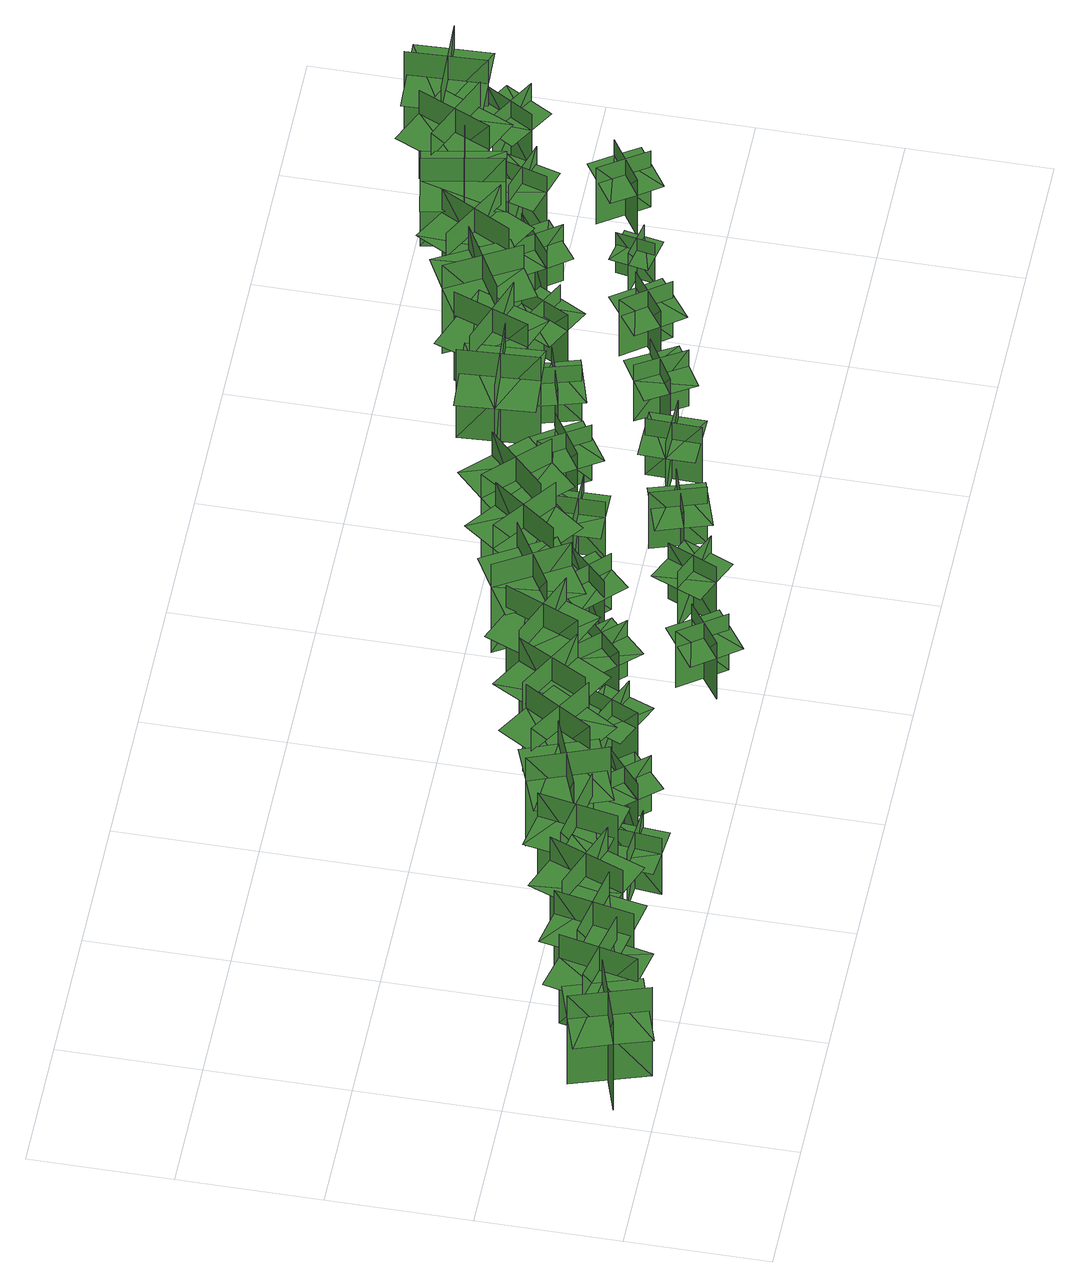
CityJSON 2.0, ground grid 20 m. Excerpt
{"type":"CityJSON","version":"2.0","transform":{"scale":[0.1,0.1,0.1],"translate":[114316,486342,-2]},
"CityObjects":{
"tree1":{"type":"SolitaryVegetationObject","geometry":[{"type":"MultiSurface","lod":"1","boundaries":[[[0,1,2]],[[0,2,3]],[[4,5,6]],[[4,6,7]],[[8,9,10]],[[8,10,11]],[[8,11,12]],[[8,12,13]]]}]},
"tree2":{"type":"SolitaryVegetationObject","geometry":[{"type":"MultiSurface","lod":"1","boundaries":[[[14,15,16]],[[14,16,17]],[[18,19,20]],[[18,20,21]],[[22,23,24]],[[22,24,25]],[[22,25,26]],[[22,26,27]]]}]},
"tree3":{"type":"SolitaryVegetationObject","geometry":[{"type":"MultiSurface","lod":"1","boundaries":[[[28,29,30]],[[28,30,31]],[[32,33,34]],[[32,34,35]],[[36,37,38]],[[36,38,39]],[[36,39,40]],[[36,40,41]]]}]},
"tree4":{"type":"SolitaryVegetationObject","geometry":[{"type":"MultiSurface","lod":"1","boundaries":[[[42,43,44]],[[42,44,45]],[[46,47,48]],[[46,48,49]],[[50,51,52]],[[50,52,53]],[[50,53,54]],[[50,54,55]]]}]},
"tree5":{"type":"SolitaryVegetationObject","geometry":[{"type":"MultiSurface","lod":"1","boundaries":[[[56,57,58]],[[56,58,59]],[[60,61,62]],[[60,62,63]],[[64,65,66]],[[64,66,67]],[[64,67,68]],[[64,68,69]]]}]},
"tree6":{"type":"SolitaryVegetationObject","geometry":[{"type":"MultiSurface","lod":"1","boundaries":[[[70,71,72]],[[70,72,73]],[[74,75,76]],[[74,76,77]],[[78,79,80]],[[78,80,81]],[[78,81,82]],[[78,82,83]]]}]},
"tree7":{"type":"SolitaryVegetationObject","geometry":[{"type":"MultiSurface","lod":"1","boundaries":[[[84,85,86]],[[84,86,87]],[[88,89,90]],[[88,90,91]],[[92,93,94]],[[92,94,95]],[[92,95,96]],[[92,96,97]]]}]},
"tree8":{"type":"SolitaryVegetationObject","geometry":[{"type":"MultiSurface","lod":"1","boundaries":[[[98,99,100]],[[98,100,101]],[[102,103,104]],[[102,104,105]],[[106,107,108]],[[106,108,109]],[[106,109,110]],[[106,110,111]]]}]},
"tree9":{"type":"SolitaryVegetationObject","geometry":[{"type":"MultiSurface","lod":"1","boundaries":[[[112,113,114]],[[112,114,115]],[[116,117,118]],[[116,118,119]],[[120,121,122]],[[120,122,123]],[[120,123,124]],[[120,124,125]]]}]},
"tree10":{"type":"SolitaryVegetationObject","geometry":[{"type":"MultiSurface","lod":"1","boundaries":[[[126,127,128]],[[126,128,129]],[[130,131,132]],[[130,132,133]],[[134,135,136]],[[134,136,137]],[[134,137,138]],[[134,138,139]]]}]},
"tree11":{"type":"SolitaryVegetationObject","geometry":[{"type":"MultiSurface","lod":"1","boundaries":[[[140,141,142]],[[140,142,143]],[[144,145,146]],[[144,146,147]],[[148,149,150]],[[148,150,151]],[[148,151,152]],[[148,152,153]]]}]},
"tree12":{"type":"SolitaryVegetationObject","geometry":[{"type":"MultiSurface","lod":"1","boundaries":[[[154,155,156]],[[154,156,157]],[[158,159,160]],[[158,160,161]],[[162,163,164]],[[162,164,165]],[[162,165,166]],[[162,166,167]]]}]},
"tree13":{"type":"SolitaryVegetationObject","geometry":[{"type":"MultiSurface","lod":"1","boundaries":[[[168,169,170]],[[168,170,171]],[[172,173,174]],[[172,174,175]],[[176,177,178]],[[176,178,179]],[[176,179,180]],[[176,180,181]]]}]},
"tree14":{"type":"SolitaryVegetationObject","geometry":[{"type":"MultiSurface","lod":"1","boundaries":[[[182,183,184]],[[182,184,185]],[[186,187,188]],[[186,188,189]],[[190,191,192]],[[190,192,193]],[[190,193,194]],[[190,194,195]]]}]},
"tree15":{"type":"SolitaryVegetationObject","geometry":[{"type":"MultiSurface","lod":"1","boundaries":[[[196,197,198]],[[196,198,199]],[[200,201,202]],[[200,202,203]],[[204,205,206]],[[204,206,207]],[[204,207,208]],[[204,208,209]]]}]},
"tree16":{"type":"SolitaryVegetationObject","geometry":[{"type":"MultiSurface","lod":"1","boundaries":[[[210,211,212]],[[210,212,213]],[[214,215,216]],[[214,216,217]],[[218,219,220]],[[218,220,221]],[[218,221,222]],[[218,222,223]]]}]},
"tree17":{"type":"SolitaryVegetationObject","geometry":[{"type":"MultiSurface","lod":"1","boundaries":[[[224,225,226]],[[224,226,227]],[[228,229,230]],[[228,230,231]],[[232,233,234]],[[232,234,235]],[[232,235,236]],[[232,236,237]]]}]},
"tree18":{"type":"SolitaryVegetationObject","geometry":[{"type":"MultiSurface","lod":"1","boundaries":[[[238,239,240]],[[238,240,241]],[[242,243,244]],[[242,244,245]],[[246,247,248]],[[246,248,249]],[[246,249,250]],[[246,250,251]]]}]},
"tree19":{"type":"SolitaryVegetationObject","geometry":[{"type":"MultiSurface","lod":"1","boundaries":[[[252,253,254]],[[252,254,255]],[[256,257,258]],[[256,258,259]],[[260,261,262]],[[260,262,263]],[[260,263,264]],[[260,264,265]]]}]},
"tree20":{"type":"SolitaryVegetationObject","geometry":[{"type":"MultiSurface","lod":"1","boundaries":[[[266,267,268]],[[266,268,269]],[[270,271,272]],[[270,272,273]],[[274,275,276]],[[274,276,277]],[[274,277,278]],[[274,278,279]]]}]},
"tree21":{"type":"SolitaryVegetationObject","geometry":[{"type":"MultiSurface","lod":"1","boundaries":[[[280,281,282]],[[280,282,283]],[[284,285,286]],[[284,286,287]],[[288,289,290]],[[288,290,291]],[[288,291,292]],[[288,292,293]]]}]},
"tree22":{"type":"SolitaryVegetationObject","geometry":[{"type":"MultiSurface","lod":"1","boundaries":[[[294,295,296]],[[294,296,297]],[[298,299,300]],[[298,300,301]],[[302,303,304]],[[302,304,305]],[[302,305,306]],[[302,306,307]]]}]},
"tree23":{"type":"SolitaryVegetationObject","geometry":[{"type":"MultiSurface","lod":"1","boundaries":[[[308,309,310]],[[308,310,311]],[[312,313,314]],[[312,314,315]],[[316,317,318]],[[316,318,319]],[[316,319,320]],[[316,320,321]]]}]},
"tree24":{"type":"SolitaryVegetationObject","geometry":[{"type":"MultiSurface","lod":"1","boundaries":[[[322,323,324]],[[322,324,325]],[[326,327,328]],[[326,328,329]],[[330,331,332]],[[330,332,333]],[[330,333,334]],[[330,334,335]]]}]},
"tree25":{"type":"SolitaryVegetationObject","geometry":[{"type":"MultiSurface","lod":"1","boundaries":[[[336,337,338]],[[336,338,339]],[[340,341,342]],[[340,342,343]],[[344,345,346]],[[344,346,347]],[[344,347,348]],[[344,348,349]]]}]},
"tree26":{"type":"SolitaryVegetationObject","geometry":[{"type":"MultiSurface","lod":"1","boundaries":[[[350,351,352]],[[350,352,353]],[[354,355,356]],[[354,356,357]],[[358,359,360]],[[358,360,361]],[[358,361,362]],[[358,362,363]]]}]},
"tree27":{"type":"SolitaryVegetationObject","geometry":[{"type":"MultiSurface","lod":"1","boundaries":[[[364,365,366]],[[364,366,367]],[[368,369,370]],[[368,370,371]],[[372,373,374]],[[372,374,375]],[[372,375,376]],[[372,376,377]]]}]},
"tree28":{"type":"SolitaryVegetationObject","geometry":[{"type":"MultiSurface","lod":"1","boundaries":[[[378,379,380]],[[378,380,381]],[[382,383,384]],[[382,384,385]],[[386,387,388]],[[386,388,389]],[[386,389,390]],[[386,390,391]]]}]},
"tree29":{"type":"SolitaryVegetationObject","geometry":[{"type":"MultiSurface","lod":"1","boundaries":[[[392,393,394]],[[392,394,395]],[[396,397,398]],[[396,398,399]],[[400,401,402]],[[400,402,403]],[[400,403,404]],[[400,404,405]]]}]},
"tree30":{"type":"SolitaryVegetationObject","geometry":[{"type":"MultiSurface","lod":"1","boundaries":[[[406,407,408]],[[406,408,409]],[[410,411,412]],[[410,412,413]],[[414,415,416]],[[414,416,417]],[[414,417,418]],[[414,418,419]]]}]},
"tree31":{"type":"SolitaryVegetationObject","geometry":[{"type":"MultiSurface","lod":"1","boundaries":[[[420,421,422]],[[420,422,423]],[[424,425,426]],[[424,426,427]],[[428,429,430]],[[428,430,431]],[[428,431,432]],[[428,432,433]]]}]},
"tree32":{"type":"SolitaryVegetationObject","geometry":[{"type":"MultiSurface","lod":"1","boundaries":[[[434,435,436]],[[434,436,437]],[[438,439,440]],[[438,440,441]],[[442,443,444]],[[442,444,445]],[[442,445,446]],[[442,446,447]]]}]},
"tree33":{"type":"SolitaryVegetationObject","geometry":[{"type":"MultiSurface","lod":"1","boundaries":[[[448,449,450]],[[448,450,451]],[[452,453,454]],[[452,454,455]],[[456,457,458]],[[456,458,459]],[[456,459,460]],[[456,460,461]]]}]},
"tree34":{"type":"SolitaryVegetationObject","geometry":[{"type":"MultiSurface","lod":"1","boundaries":[[[462,463,464]],[[462,464,465]],[[466,467,468]],[[466,468,469]],[[470,471,472]],[[470,472,473]],[[470,473,474]],[[470,474,475]]]}]},
"tree35":{"type":"SolitaryVegetationObject","geometry":[{"type":"MultiSurface","lod":"1","boundaries":[[[476,477,478]],[[476,478,479]],[[480,481,482]],[[480,482,483]],[[484,485,486]],[[484,486,487]],[[484,487,488]],[[484,488,489]]]}]},
"tree36":{"type":"SolitaryVegetationObject","geometry":[{"type":"MultiSurface","lod":"1","boundaries":[[[490,491,492]],[[490,492,493]],[[494,495,496]],[[494,496,497]],[[498,499,500]],[[498,500,501]],[[498,501,502]],[[498,502,503]]]}]},
"tree37":{"type":"SolitaryVegetationObject","geometry":[{"type":"MultiSurface","lod":"1","boundaries":[[[504,505,506]],[[504,506,507]],[[508,509,510]],[[508,510,511]],[[512,513,514]],[[512,514,515]],[[512,515,516]],[[512,516,517]]]}]},
"tree38":{"type":"SolitaryVegetationObject","geometry":[{"type":"MultiSurface","lod":"1","boundaries":[[[518,519,520]],[[518,520,521]],[[522,523,524]],[[522,524,525]],[[526,527,528]],[[526,528,529]],[[526,529,530]],[[526,530,531]]]}]},
"tree39":{"type":"SolitaryVegetationObject","geometry":[{"type":"MultiSurface","lod":"1","boundaries":[[[532,533,534]],[[532,534,535]],[[536,537,538]],[[536,538,539]],[[540,541,542]],[[540,542,543]],[[540,543,544]],[[540,544,545]]]}]}
},
"vertices":[
[95,17,12],[60,124,12],[60,124,182],[95,17,182],[132,91,12],[25,56,12],[25,56,182],[132,91,182],[132,91,138],[115,142,138],[8,107,138],[25,56,138],[42,4,138],[149,39,138],
[211,86,12],[101,111,12],[101,111,182],[211,86,182],[166,155,12],[142,45,12],[142,45,182],[166,155,182],[166,155,138],[114,167,138],[89,57,138],[142,45,138],[195,34,138],[219,144,138],
[220,65,13],[242,176,13],[242,176,183],[220,65,183],[288,111,13],[178,133,13],[178,133,183],[288,111,183],[288,111,139],[299,164,139],[188,186,139],[178,133,139],[167,80,139],[278,58,139],
[262,169,12],[367,128,12],[367,128,182],[262,169,182],[295,94,12],[336,199,12],[336,199,182],[295,94,182],[295,94,138],[345,74,138],[387,179,138],[336,199,138],[286,219,138],[245,114,138],
[384,105,14],[461,98,14],[461,98,122],[384,105,122],[416,65,14],[424,142,14],[424,142,122],[416,65,122],[416,65,92],[455,61,92],[462,138,92],[424,142,92],[385,146,92],[378,69,92],
[392,119,10],[413,230,10],[413,230,180],[392,119,180],[460,166,10],[349,187,10],[349,187,180],[460,166,180],[460,166,136],[470,219,136],[359,240,136],[349,187,136],[339,134,136],[449,113,136],
[511,151,11],[471,257,11],[471,257,181],[511,151,181],[544,227,11],[439,187,11],[439,187,181],[544,227,181],[544,227,137],[525,277,137],[420,237,137],[439,187,137],[458,136,137],[563,176,137],
[511,165,14],[561,106,14],[561,106,121],[511,165,121],[507,114,14],[566,164,14],[566,164,121],[507,114,121],[507,114,91],[532,84,91],[591,134,91],[566,164,91],[541,193,91],[482,143,91],
[621,201,10],[525,260,10],[525,260,180],[621,201,180],[602,281,10],[543,185,10],[543,185,180],[602,281,180],[602,281,135],[555,309,135],[497,213,135],[543,185,135],[589,157,135],[648,253,135],
[665,208,14],[633,138,14],[633,138,121],[665,208,121],[617,190,14],[687,159,14],[687,159,121],[617,190,121],[617,190,91],[601,155,91],[672,123,91],[687,159,91],[703,194,91],[633,226,91],
[608,287,6],[707,232,6],[707,232,176],[608,287,176],[632,208,6],[686,306,6],[686,306,176],[632,208,176],[632,208,132],[679,182,132],[734,280,132],[686,306,132],[639,333,132],[584,234,132],
[794,236,13],[737,183,13],[737,183,120],[794,236,120],[742,238,13],[795,182,13],[795,182,120],[742,238,120],[742,238,90],[714,212,90],[767,155,90],[795,182,90],[823,208,90],[771,265,90],
[830,53,13],[786,116,13],[786,116,121],[830,53,121],[839,104,13],[776,59,13],[776,59,121],[839,104,121],[839,104,91],[817,135,91],[754,90,91],[776,59,91],[799,27,91],[862,72,91],
[772,340,10],[728,236,10],[728,236,180],[772,340,180],[696,308,10],[800,265,10],[800,265,180],[696,308,180],[696,308,136],[675,259,136],[779,215,136],[800,265,136],[821,315,136],[717,358,136],
[883,346,13],[786,288,13],[786,288,183],[883,346,183],[803,366,13],[861,269,13],[861,269,183],[803,366,183],[803,366,139],[757,338,139],[814,241,139],[861,269,139],[908,297,139],[850,393,139],
[857,225,13],[912,280,13],[912,280,121],[857,225,121],[908,225,13],[854,279,13],[854,279,121],[908,225,121],[908,225,90],[936,252,90],[881,307,90],[854,279,90],[826,252,90],[881,197,90],
[893,133,13],[964,102,13],[964,102,120],[893,133,120],[911,85,13],[942,155,13],[942,155,120],[911,85,120],[911,85,90],[947,69,90],[978,140,90],[942,155,90],[907,171,90],[876,100,90],
[884,298,11],[951,388,11],[951,388,181],[884,298,181],[965,310,11],[875,377,11],[875,377,181],[965,310,181],[965,310,136],[998,354,136],[907,421,136],[875,377,136],[843,334,136],[933,267,136],
[1050,123,12],[1026,197,12],[1026,197,120],[1050,123,120],[1074,169,12],[1000,145,12],[1000,145,120],[1074,169,120],[1074,169,89],[1062,206,89],[988,182,89],[1000,145,89],[1012,108,89],[1086,132,89],
[962,286,13],[1040,287,13],[1040,287,120],[962,286,120],[999,250,13],[998,327,13],[998,327,120],[999,250,120],[999,250,90],[1038,250,90],[1037,328,90],[998,327,90],[959,327,90],[960,249,90],
[959,329,11],[1039,409,11],[1039,409,181],[959,329,181],[1041,330,11],[961,409,11],[961,409,181],[1041,330,181],[1041,330,136],[1080,368,136],[1000,448,136],[961,409,136],[923,371,136],[1003,291,136],
[1130,293,15],[1088,358,15],[1088,358,122],[1130,293,122],[1141,344,15],[1076,302,15],[1076,302,122],[1141,344,122],[1141,344,92],[1120,376,92],[1055,334,92],[1076,302,92],[1097,269,92],[1162,311,92],
[1154,226,14],[1152,149,14],[1152,149,122],[1154,226,122],[1116,191,14],[1194,189,14],[1194,189,122],[1116,191,122],[1116,191,91],[1116,152,91],[1193,150,91],[1194,189,91],[1195,228,91],[1117,229,91],
[1175,483,12],[1182,371,12],[1182,371,182],[1175,483,182],[1121,421,12],[1233,428,12],[1233,428,182],[1121,421,182],[1121,421,137],[1124,367,137],[1236,374,137],[1233,428,137],[1230,482,137],[1117,475,137],
[1235,326,13],[1214,400,13],[1214,400,120],[1235,326,120],[1260,371,13],[1186,349,13],[1186,349,120],[1260,371,120],[1260,371,90],[1250,408,90],[1175,387,90],[1186,349,90],[1197,312,90],[1271,334,90],
[1298,246,12],[1232,207,12],[1232,207,120],[1298,246,120],[1248,259,12],[1288,193,12],[1288,193,120],[1248,259,120],[1248,259,89],[1215,239,89],[1255,173,89],[1288,193,89],[1321,212,89],[1282,279,89],
[1278,505,10],[1239,399,10],[1239,399,180],[1278,505,180],[1204,470,10],[1309,431,10],[1309,431,180],[1204,470,180],[1204,470,136],[1184,420,136],[1290,380,136],[1309,431,136],[1328,481,136],[1223,521,136],
[1370,380,13],[1302,416,13],[1302,416,121],[1370,380,121],[1356,429,13],[1319,361,13],[1319,361,121],[1356,429,121],[1356,429,91],[1321,448,91],[1285,379,91],[1319,361,91],[1353,343,91],[1390,411,91],
[1404,236,13],[1358,299,13],[1358,299,121],[1404,236,121],[1412,287,13],[1349,242,13],[1349,242,121],[1412,287,121],[1412,287,90],[1389,319,90],[1327,273,90],[1349,242,90],[1372,210,90],[1435,256,90],
[1299,452,10],[1397,508,10],[1397,508,180],[1299,452,180],[1378,431,10],[1322,529,10],[1322,529,180],[1378,431,180],[1378,431,136],[1425,457,136],[1370,555,136],[1322,529,136],[1275,502,136],[1331,404,136],
[1381,535,8],[1480,481,8],[1480,481,178],[1381,535,178],[1405,456,8],[1458,555,8],[1458,555,178],[1405,456,178],[1405,456,134],[1452,430,134],[1506,529,134],[1458,555,134],[1411,581,134],[1357,482,134],
[1434,460,12],[1479,397,12],[1479,397,120],[1434,460,120],[1425,409,12],[1488,454,12],[1488,454,120],[1425,409,120],[1425,409,90],[1448,377,90],[1511,422,90],[1488,454,90],[1466,485,90],[1403,440,90],
[1493,277,15],[1503,331,15],[1503,331,92],[1493,277,92],[1523,297,15],[1469,308,15],[1469,308,92],[1523,297,92],[1523,297,70],[1529,324,70],[1474,335,70],[1469,308,70],[1464,281,70],[1518,270,70],
[1571,546,14],[1460,526,14],[1460,526,184],[1571,546,184],[1503,593,14],[1523,482,14],[1523,482,184],[1503,593,184],[1503,593,140],[1449,583,140],[1469,472,140],[1523,482,140],[1576,491,140],[1556,602,140],
[1629,308,13],[1586,373,13],[1586,373,121],[1629,308,121],[1640,359,13],[1575,316,13],[1575,316,121],[1640,359,121],[1640,359,91],[1618,391,91],[1554,348,91],[1575,316,91],[1597,284,91],[1661,327,91],
[1534,480,13],[1609,457,13],[1609,457,121],[1534,480,121],[1559,434,13],[1581,508,13],[1581,508,121],[1559,434,121],[1559,434,90],[1596,423,90],[1618,497,90],[1581,508,90],[1544,519,90],[1522,445,90],
[1655,541,11],[1552,587,11],[1552,587,181],[1655,541,181],[1625,617,11],[1579,515,11],[1579,515,181],[1625,617,181],[1625,617,136],[1575,640,136],[1529,537,136],[1579,515,136],[1628,492,136],[1674,595,136],
[1653,524,13],[1719,485,13],[1719,485,121],[1653,524,121],[1665,474,13],[1704,541,13],[1704,541,121],[1665,474,121],[1665,474,90],[1699,454,90],[1738,521,90],[1704,541,90],[1671,560,90],[1632,494,90],
[1693,650,8],[1697,538,8],[1697,538,178],[1693,650,178],[1638,590,8],[1750,594,8],[1750,594,178],[1638,590,178],[1638,590,134],[1639,536,134],[1752,540,134],[1750,594,134],[1748,648,134],[1636,644,134]
]}
